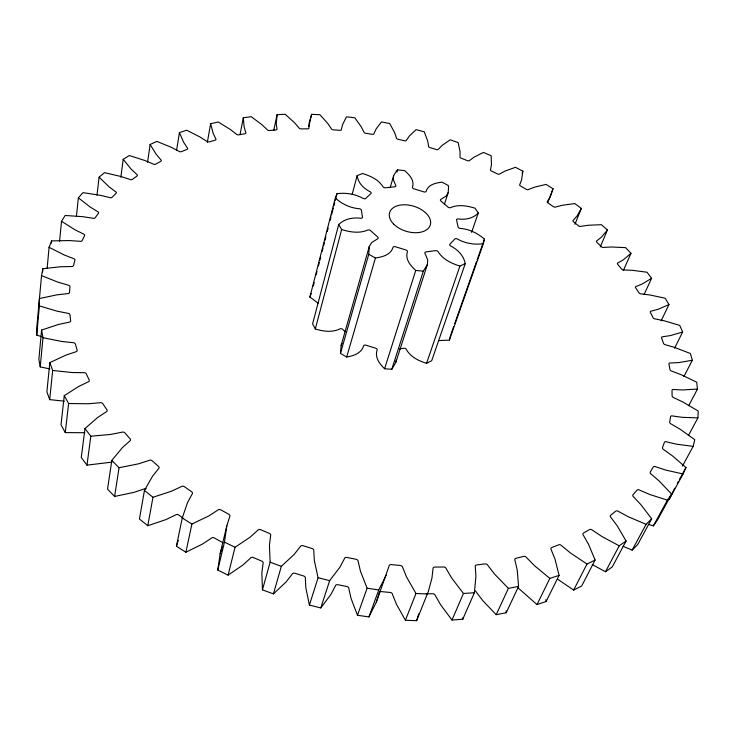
<?xml version="1.0" encoding="UTF-8"?>
<svg xmlns="http://www.w3.org/2000/svg" width="735" height="735" viewBox="0 0 735 735"><rect width="100%" height="100%" fill="white"/><g stroke="black" fill="none" stroke-linecap="round" stroke-linejoin="round"><path stroke-width="1.1" d="M41.693 336.676L36.75 335.105L39.368 305.916L39.378 298.575L56.917 294.845L67.298 293.66A2.159 1.452 5.4 0 0 69.522 292.365L69.935 286.714A2.15 1.442 5.5 0 0 67.932 285.07L57.955 282.157L41.537 275.634L42.86 268.716L60.693 266.741L71.084 266.529A2.122 1.396 5.9 0 0 73.5 265.5L74.915 260.208A2.113 1.387 6 0 0 73.252 258.481L63.982 254.87L49.08 247.309L51.606 240.905L69.43 240.575L79.656 241.264A2.076 1.341 6.4 0 0 82.219 240.51L84.553 235.632A2.067 1.332 6.6 0 0 83.22 233.868L74.777 229.669L61.529 221.281L65.149 215.474L82.678 216.66L92.601 218.185A2.03 1.286 7.1 0 0 95.247 217.679L98.416 213.279A2.021 1.277 7.2 0 0 97.424 211.505L89.881 206.838L78.379 197.834L82.972 192.662L99.969 195.234L109.451 197.494A1.984 1.24 7.8 0 0 112.143 197.246L116.056 193.36A1.975 1.231 7.9 0 0 115.395 191.596L108.798 186.571L99.106 177.144L104.535 172.651L120.806 176.464L129.746 179.377A1.948 1.204 8.5 0 0 132.447 179.358L137.004 176.014A1.939 1.194 8.7 0 0 136.664 174.296L131.06 169.022L123.186 159.339L129.342 155.544L144.703 160.46L153.027 163.933A1.911 1.158 9.3 0 0 155.701 164.135L160.8 161.342A1.902 1.158 9.5 0 0 160.772 159.697L156.169 154.258L150.115 144.483L156.877 141.396L171.2 147.266L178.835 151.217A1.874 1.13 10.1 0 0 181.444 151.63L187.002 149.398A1.865 1.121 10.3 0 0 187.278 147.836L183.676 142.324L179.413 132.603L186.662 130.224L199.846 136.921L206.728 141.267A1.837 1.093 10.9 0 0 209.254 141.864L215.19 140.201A1.837 1.093 11.1 0 0 215.732 138.74L213.132 133.237L210.623 123.7L218.267 122.019L230.211 129.397L236.293 134.073A1.81 1.066 11.8 0 0 238.719 134.836L244.939 133.733A1.81 1.066 11.9 0 0 245.747 132.392L244.121 126.962L243.322 117.719L251.251 116.727L261.89 124.684L267.154 129.599A1.792 1.047 12.6 0 0 269.442 130.527L275.882 129.966A1.782 1.047 12.8 0 0 276.93 128.763L276.268 123.471L277.104 114.623L285.244 114.311L294.514 122.708L298.934 127.807A1.764 1.029 13.4 0 0 301.074 128.864L307.653 128.855A1.764 1.029 13.6 0 0 308.921 127.789L309.196 122.699L311.622 114.348L319.872 114.688L327.727 123.425L331.292 128.634A1.755 1.02 14.3 0 0 333.258 129.819L339.91 130.325A1.746 1.011 14.5 0 0 341.38 129.415L342.574 124.582L346.507 116.81L354.803 117.784L361.207 126.751L363.889 132.015A1.736 1.001 15.1 0 0 365.672 133.301L372.333 134.33A1.736 1.001 15.3 0 0 373.996 133.568L376.063 129.048L381.437 121.927L389.697 123.526L394.621 132.622L396.413 137.877A1.736 1.001 16 0 0 398.002 139.255L404.617 140.78A1.727 1.001 16.2 0 0 406.437 140.183L409.349 136.021L416.102 129.626L424.251 131.822L427.669 140.945L428.569 146.136A1.727 1.001 16.9 0 0 429.957 147.588L436.443 149.591A1.727 1.001 17 0 0 438.418 149.177L442.139 145.411L450.197 139.815L458.171 142.59L460.055 151.64L460.055 156.711A1.736 1.001 17.7 0 0 461.212 158.227L467.524 160.689A1.736 1.001 17.9 0 0 469.628 160.441L474.13 157.125L483.419 152.411L491.136 155.737L491.476 164.622L490.576 169.509A1.736 1.001 18.6 0 0 491.504 171.062L497.577 173.965A1.736 1.011 18.7 0 0 499.791 173.91L505.028 171.08L515.465 167.304L522.861 171.163L521.63 179.772L519.829 184.421A1.746 1.011 19.4 0 0 520.518 186.001L526.288 189.327A1.755 1.02 19.6 0 0 528.594 189.455L534.529 187.168L546.032 184.393L553.032 188.757L550.221 196.998L547.52 201.344A1.764 1.029 20.3 0 0 547.952 202.933L553.372 206.654A1.773 1.029 20.4 0 0 555.743 206.976L562.321 205.267L574.798 203.567L581.33 208.409L574.945 224.285M36.75 335.105L36.768 327.746L41.537 275.634M688.41 435.543L697.892 417.884L698.25 411.049L683.072 402.128L674.004 397.773A2.04 1.295 26.8 0 1 672.102 395.871L672.02 390.45A2.03 1.286 26.7 0 1 673.866 389.541L682.787 389.963L697.487 389.035L696.67 382.182L681.143 374.703L672.001 371.212A1.994 1.25 26.1 0 1 669.925 369.485L668.933 364.073A1.984 1.24 26 0 1 670.495 362.989L678.837 362.575L692.287 360.269L690.385 353.507L674.748 347.471L665.68 344.816A1.948 1.204 25.4 0 1 663.457 343.282L661.619 337.953A1.939 1.194 25.2 0 1 662.887 336.731L670.568 335.546L682.65 332.009L679.756 325.403L664.229 320.791L655.354 318.953A1.911 1.167 24.6 0 1 653.02 317.612L650.42 312.439A1.902 1.158 24.4 0 1 651.394 311.098L658.33 309.205L668.96 304.566L665.157 298.217L649.942 294.974L641.361 293.926A1.874 1.13 23.8 0 1 638.963 292.787L635.665 287.817A1.865 1.121 23.6 0 1 636.335 286.384L642.491 283.866L651.605 278.262L646.993 272.216L632.247 270.296L624.061 270.002A1.847 1.102 23 0 1 621.635 269.074L617.694 264.352A1.837 1.093 22.8 0 1 618.089 262.845L623.409 259.777L630.97 253.327L625.632 247.64L611.52 246.997L603.803 247.41A1.819 1.075 22.1 0 1 601.359 246.684L596.866 242.265A1.81 1.066 22 0 1 596.976 240.712L601.441 237.148L607.422 229.991L601.45 224.699L588.092 225.259L580.916 226.343A1.792 1.047 21.3 0 1 578.5 225.82L573.511 221.74A1.782 1.047 21.1 0 1 573.346 220.151L576.929 216.163L581.33 208.409M697.892 417.884L682.108 417.305L672.709 415.992A2.067 1.332 27.3 0 0 670.586 416.699L669.714 422.046A2.076 1.351 27.4 0 0 671.386 424.113L680.242 429.323L694.777 439.668L693.178 446.365L676.494 444.179L666.755 441.919A2.113 1.387 27.9 0 0 664.385 442.396L662.501 447.56A2.122 1.406 28 0 0 663.907 449.774L672.369 455.819L685.976 467.533L683.081 473.983L665.745 470.078L655.822 466.835A2.159 1.442 28.3 0 0 653.222 467.056L650.31 471.943A2.168 1.461 28.4 0 0 651.403 474.268L659.295 481.122L671.634 494.113L667.408 500.167L649.722 494.471L639.79 490.217A2.196 1.507 28.7 0 0 636.997 490.162L633.037 494.673A2.205 1.516 28.7 0 0 633.781 497.08L640.902 504.66L651.669 518.8L646.102 524.321L628.388 516.797L618.649 511.542A2.242 1.562 28.8 0 0 615.719 511.192L610.73 515.207A2.251 1.58 28.8 0 0 611.079 517.651L617.244 525.883L626.091 540.988L619.21 545.82L601.864 536.476L592.539 530.257A2.278 1.626 28.7 0 0 589.516 529.586L583.544 532.994A2.278 1.635 28.7 0 0 583.48 535.438L588.487 544.212L595.102 560.042L586.989 564.039L570.406 552.941L561.733 545.802A2.306 1.69 28.4 0 0 558.673 544.819L551.801 547.511A2.315 1.7 28.2 0 0 551.287 549.909L554.98 559.078L559.078 575.367L549.844 578.399L534.455 565.656L526.664 557.7A2.334 1.746 27.6 0 0 523.642 556.404L515.97 558.288A2.334 1.755 27.4 0 0 515.014 560.584L517.22 569.974L518.579 586.42L508.39 588.358L494.627 574.154L487.939 565.509A2.352 1.792 26.4 0 0 485.026 563.91L476.721 564.912A2.361 1.801 26.1 0 0 475.306 567.043L475.912 576.479L474.378 592.722L463.436 593.485L451.713 578.068L446.329 568.89A2.37 1.837 24.8 0 0 443.609 567.007L434.826 567.071A2.37 1.847 24.4 0 0 432.988 569L431.923 578.27L428.358 591.372L416.616 620.689L405.398 620.276L415.973 593.485L406.639 577.159L402.743 567.622A2.38 1.865 22.6 0 0 400.281 565.481L391.231 564.59A2.38 1.874 22.1 0 0 388.99 566.262L376.311 602.186L368.906 616.931L357.467 615.268L351.064 598.474L348.886 588.827A2.334 1.883 20.1 0 0 346.791 586.502L337.87 584.711A2.334 1.893 19.5 0 0 335.325 586.098L330.925 594.431L320.772 607.946L309.417 605.061L305.861 588.046L305.347 578.454A2.343 1.893 17 0 0 303.628 575.974L294.882 573.263A2.343 1.893 16.4 0 0 292.043 574.329L286.117 581.927L273.429 593.898L262.45 589.856L261.853 573.015L263.029 563.69A2.334 1.893 13.9 0 0 261.724 561.099L253.364 557.543A2.334 1.883 13.3 0 0 250.313 558.269L243 564.967L228.098 575.156L217.762 570.066L224.469 542.118L226.821 525.773L229.669 516.898A2.38 1.874 11.5 0 0 228.787 514.261L220.849 509.888A2.38 1.865 11 0 0 217.597 510.246L208.924 515.887L191.908 524.037L182.252 517.982L187.544 502.547L191.991 494.333A2.37 1.837 9.2 0 0 191.587 491.715L184.421 486.708A2.37 1.828 8.8 0 0 181.104 486.717L171.43 491.228L152.972 497.273L144.437 490.484L152.494 476.28L158.402 468.875A2.352 1.801 7.5 0 0 158.466 466.33L152.228 460.827A2.352 1.792 7.2 0 0 148.92 460.505L138.483 463.831L119.061 467.736L111.821 460.404L122.359 447.67L129.553 441.202A2.334 1.746 6.3 0 0 130.077 438.786L124.876 432.915A2.334 1.736 6.1 0 0 121.661 432.281L110.709 434.422L90.809 436.222L84.984 428.542L97.672 417.471L105.95 412.023A2.306 1.69 5.5 0 0 106.906 409.772L102.817 403.69A2.306 1.681 5.4 0 0 99.749 402.78L88.549 403.754L68.612 403.533L64.257 395.696L78.746 386.417L87.878 382.035A2.278 1.635 5.1 0 0 89.22 379.995L86.28 373.839A2.269 1.617 5 0 0 83.422 372.682L72.223 372.544L52.672 370.458L49.815 362.631L65.7 355.207L75.457 351.918A2.242 1.571 5 0 0 77.147 350.108L75.365 344.008A2.233 1.562 5 0 0 72.756 342.648L61.786 341.481L42.979 337.705L41.583 330.052L58.488 324.493L68.658 322.279A2.205 1.516 5.1 0 0 70.643 320.717L69.981 314.791A2.196 1.498 5.2 0 0 67.666 313.275L57.109 311.181L39.368 305.916M217.762 570.066L220.132 553.767L226.821 525.773M42.556 272.079L42.86 268.716M47.123 268.477L49.08 247.309M41.583 330.052L38.881 359.259L40.241 366.912L49.897 368.915M51.404 243.138L51.606 240.905M40.241 366.912L42.979 337.705M59.572 241.218L61.529 221.281M49.815 362.631L46.893 391.819L49.695 399.629L64.322 401.172M49.695 399.629L52.672 370.458M76.385 216.522L78.379 197.834M64.257 395.696L61.014 424.793L65.268 432.612L84.837 432.713M65.268 432.612L68.612 403.533M96.974 195.29L99.106 177.144M84.984 428.542L81.273 457.501L86.978 465.136L111.885 462.131M120.852 177.319L123.186 159.339M86.978 465.136L90.809 436.222M147.551 162.288L150.115 144.483M111.821 460.404L107.531 489.17L114.614 496.447L133.678 492.441L143.931 489.06A2.306 1.782 6.6 0 1 146.182 488.812M114.614 496.447L119.061 467.736M176.602 150.243L179.413 132.603M426.245 593.834L432.713 593.751A2.324 1.837 25.2 0 1 435.377 595.616L440.596 604.749L452.007 620.046L462.747 619.228L463.059 617.428M444.399 204.403L448.221 192.496L448.552 187.214L448.267 185.496L442.011 182.161C435.754 182.941 428.101 184.457 426.052 191.504A1.975 1.185 17.1 0 1 423.617 191.807L414.264 188.923A1.975 1.185 16.8 0 1 412.436 187.306C414.816 180.397 409.386 174.801 404.691 170.658L397.635 169.877L396.413 171.136L393.629 175.665L390.184 187.682M144.437 490.484L139.439 519.011L147.79 525.736L165.908 519.608L175.426 515.051A2.324 1.828 8.3 0 1 178.678 515.024L183.061 518.12M207.353 142.25L210.623 123.7M147.79 525.736L152.972 497.273M38.937 304.74L39.304 302.756M240.042 134.606L243.322 117.719M393.629 175.665L393.271 179.616L395.779 185.514A1.975 1.194 16.2 0 1 394.474 186.8L385.737 187.747A1.984 1.194 16 0 1 383.064 186.901C378.562 179.524 370.449 176.005 362.585 173.506L357.155 175.601C358.11 183.134 363.917 188.702 370.44 191.927A2.003 1.222 15.6 0 1 370.762 193.737L365.855 198.275A2.012 1.231 15.4 0 1 363.292 198.533C355.336 193.921 346.038 192.588 337.007 193.654L335.307 198.009C341.986 204.146 350.466 208.088 359.571 208.758A2.04 1.259 15.4 0 1 361.464 210.421L362.428 216.963A2.049 1.277 15.5 0 1 360.958 218.295C353.03 217.183 344.596 218.828 338.697 224.515L341.665 229.568C350.182 232.159 359.516 233.712 367.987 229.963A2.067 1.295 15.8 0 1 370.789 230.799L377.478 236.826A2.076 1.305 16.1 0 1 377.735 238.756L371.68 242.578L369.31 246.418L341.141 345.432L340.452 353.443L346.681 357.026C353.599 355.869 361.501 353.305 363.65 345.689A1.957 1.341 16.7 0 1 366.113 345.266L375.374 348.124A1.957 1.341 17.1 0 1 377.156 349.869C374.538 357.311 379.572 363.908 384.598 368.75L391.783 369.31L395.825 362.337L427.448 264.361L427.706 259.868L424.931 253.318A2.076 1.305 17.7 0 1 426.254 251.885L435.23 250.69A2.067 1.295 18 0 1 438.014 251.572C442.856 259.455 451.437 263.406 459.908 266.07L465.255 263.58C463.684 255.569 457.666 249.468 450.527 245.94A2.049 1.277 18.3 0 1 450.086 244.02L454.653 239.169A2.04 1.259 18.4 0 1 457.17 238.875C465.09 243.46 474.341 244.966 483.336 243.68L484.448 239.141C477.603 233.16 469.169 229.044 460 228.374A2.012 1.231 18.4 0 1 458.034 226.711L456.619 220.224A2.003 1.222 18.2 0 1 457.923 218.92C465.181 219.93 473.147 218.607 478.274 212.957L475.012 208.18C467.074 205.8 458.364 204.155 450.445 207.683A1.984 1.194 17.9 0 1 447.753 206.875L441.119 201.188A1.975 1.194 17.6 0 1 440.779 199.396L446.246 195.951L448.221 192.496M222.953 543.018A2.334 1.865 11.1 0 0 222.108 542.274L214.335 537.956A2.334 1.865 10.6 0 0 211.138 538.332L202.612 544.001L185.891 552.215L176.437 546.224L182.252 517.982M395.825 362.337L396.248 360.251M273.797 130.233L277.104 114.623M185.891 552.215L191.908 524.037M308.801 126.503L311.622 114.348M369.31 246.418L368.759 254.31L340.452 353.443M228.098 575.156L235.035 547.272L250.176 537.129L257.608 530.449A2.38 1.893 13.5 0 1 260.714 529.742L269.249 533.353A2.389 1.893 14.1 0 1 270.59 535.953L269.433 545.306L270.122 562.211L262.45 589.856M439.015 340.571L449.361 340.121L450.537 335.491M318.145 303.224L309.894 297.041L335.307 198.009M313.303 285.897L314.157 282.562M316.16 274.78L317.015 271.445M318.439 265.895L319.302 262.56M319.872 260.337L320.726 257.002M322.15 251.444L323.014 248.108M323.584 245.885L324.438 242.55M325.008 240.327L325.862 237.001M327.296 231.442L328.15 228.107M330.153 220.325L331.007 216.99M331.577 214.767L333.295 208.097M333.865 205.874L334.719 202.548M335.289 200.324L337.007 193.654M338.697 224.515L312.596 323.905L315.297 328.968C323.382 331.448 332.33 332.716 340.231 328.775A1.948 1.323 15.6 0 1 342.868 329.556L345.193 331.797M176.437 546.224L178.274 540.381M315.297 328.968L341.665 229.568M352.175 194.343L357.155 175.601M418.766 613.753L416.616 620.689M273.429 593.898L281.34 566.327L294.211 554.374L300.211 546.785A2.389 1.902 16.4 0 1 303.096 545.728L312.026 548.494A2.389 1.902 17 0 1 313.781 550.993L314.36 560.621L318.071 577.719L309.417 605.061M396.992 172.082L397.635 169.877M346.681 357.026L375.42 257.994C382.411 256.984 390.772 254.962 393.087 247.19A2.076 1.314 16.7 0 1 395.678 246.822L405.527 249.863A2.076 1.314 17.1 0 1 407.447 251.627C404.866 259.29 410.58 265.684 415.744 270.443L423.351 271.16L427.448 264.361M376.311 602.186L379.085 593.292A2.334 1.874 22.4 0 1 381.29 591.611L390.175 592.456A2.334 1.865 22.9 0 1 392.582 594.569L396.349 604.06L405.398 620.276M384.598 368.75L415.744 270.443M220.132 553.767L222.328 546.868M391.783 369.31L423.351 271.16M320.772 607.946L329.657 580.668L339.938 567.163L344.366 558.82A2.389 1.893 19.4 0 1 346.957 557.433L356.062 559.289A2.389 1.893 19.9 0 1 358.202 561.623L360.481 571.316L367.105 588.211L357.467 615.268M399.252 349.006L403.524 348.307A1.948 1.323 18.1 0 1 406.143 349.143C410.396 356.861 418.5 360.839 426.548 363.347L459.908 266.07M471.613 232.379L478.274 212.957M465.255 263.58L431.693 360.71L426.548 363.347M450.913 334.407L453.587 326.827M454.726 323.584L476.445 261.871M477.208 259.712L484.448 239.141M449.361 340.121L483.336 243.68M522.098 173.285L522.861 171.163M368.906 616.931L378.764 589.939L386.224 575.174M309.894 297.041L311.245 293.458M547.777 202.548L553.032 188.757M600.265 246.896L607.422 229.991M341.141 345.432L341.977 343.484M452.007 620.046L463.436 593.485M462.747 619.228L474.378 592.722M623.326 270.563L630.97 253.327M644.099 294.478L651.605 278.262M474.562 590.563A2.306 1.792 27 0 1 476.271 592.042L482.785 600.624L496.199 614.708L508.39 588.358M496.199 614.708L506.222 612.724L518.579 586.42M661.151 320.8L668.96 304.566M518.184 588.009L537.009 604.574L549.844 578.399M537.009 604.574L546.105 601.515L559.078 575.367M674.555 348.252L682.65 332.009M557.433 579.079L573.64 590.076L586.989 564.039M683.936 376.54L692.287 360.269M595.102 560.042L581.651 586.043L573.64 590.076M688.723 405.683L697.487 389.035M592.263 564.572L605.493 571.729L619.21 545.82M626.091 540.988L612.301 566.869L605.493 571.729M623.023 546.298L632.146 550.12L646.102 524.321M651.669 518.8L637.677 544.589L632.146 550.12M682.475 466.045L693.178 446.365M648.362 524.386L653.351 525.883L667.408 500.167M674.657 488.233L669.043 499.625L683.081 473.983M677.348 483.308L678.433 481.333M679.507 479.367L685.976 467.533M671.634 494.113L657.577 519.81L653.351 525.883M415.973 593.485L427.402 593.963M367.105 588.211L378.764 589.939M318.071 577.719L329.657 580.668M270.122 562.211L281.34 566.327M224.469 542.118L235.035 547.272M368.759 254.31L375.42 257.994M545.783 599.687L546.105 601.515M506.204 610.895L506.222 612.724M393.565 223.973A21.269 13.092 16.9 0 0 429.111 227.363A21.269 13.092 16.9 0 0 407.218 204.918A21.269 13.092 16.9 0 0 393.565 223.973"/></g></svg>
